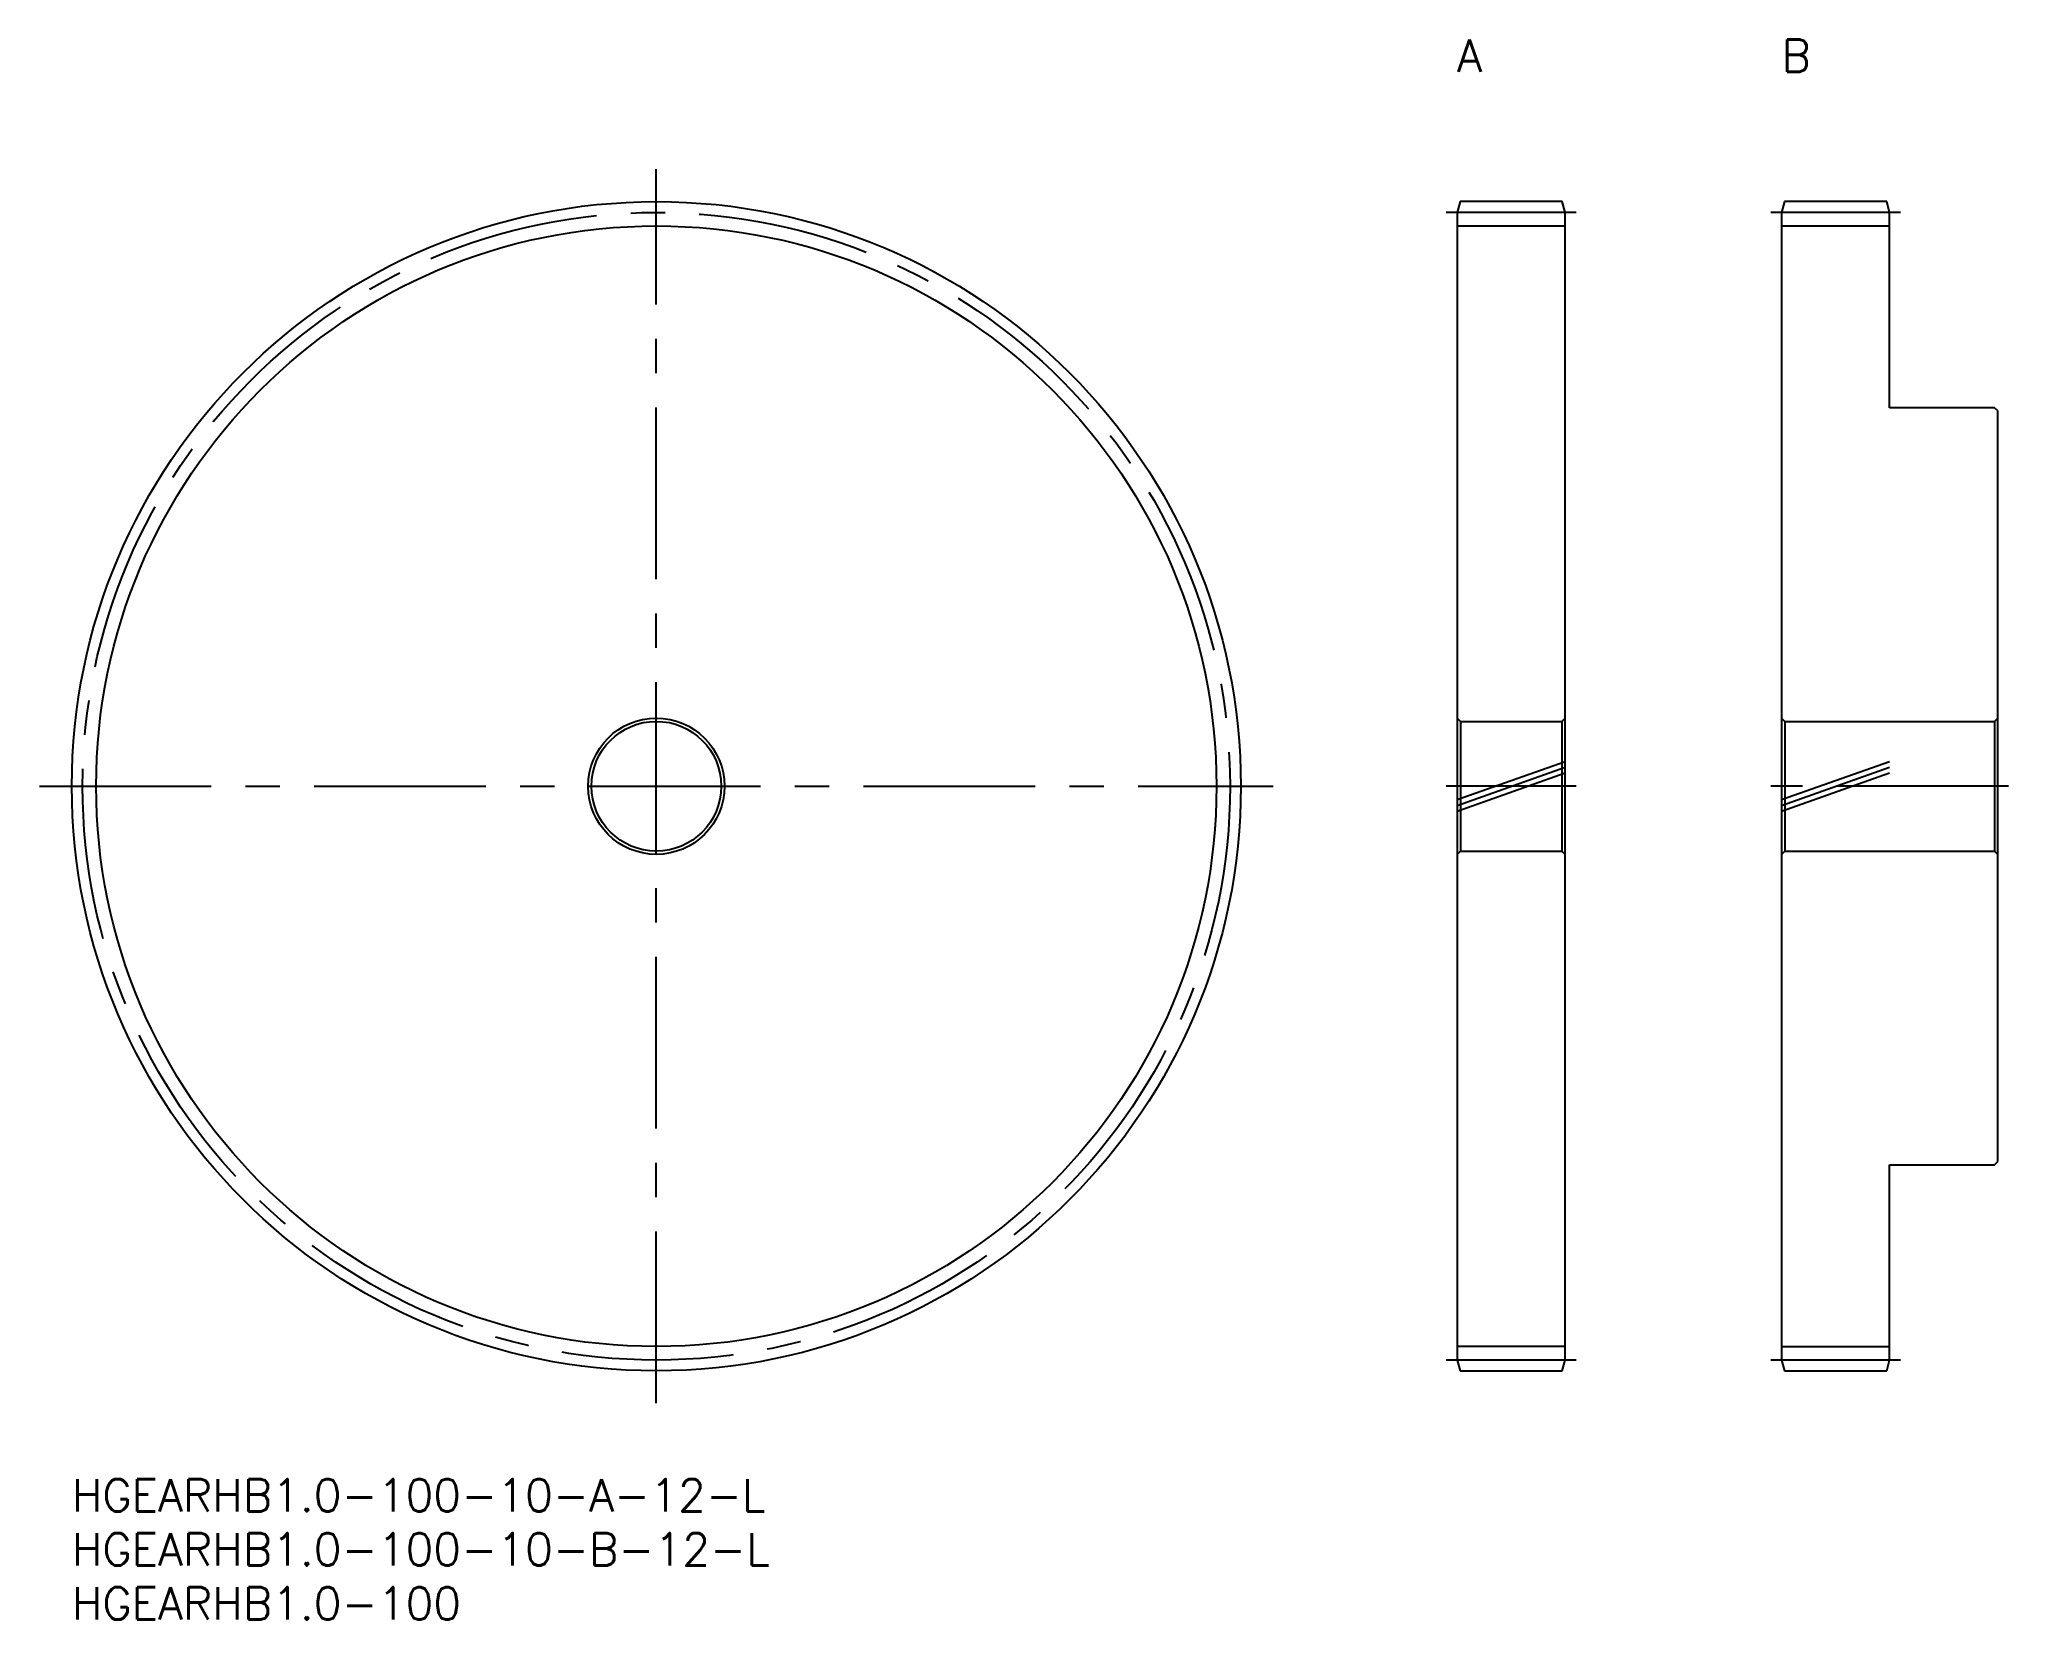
# Model space of a CAD drawing. Extents: x -3 to 179, y -13 to 133.
import ezdxf

# ---------------------------------------------------------------- set-up
doc = ezdxf.new("R2010")
doc.units = 0
doc.header["$LTSCALE"] = 0.5
doc.linetypes.add('CENTER', pattern=[50.8, 31.75, -6.35, 6.35, -6.35])
doc.linetypes.add('PHANTOM', pattern=[63.5, 31.75, -6.35, 6.35, -6.35, 6.35, -6.35])
for name, color, linetype in [('MSM_CENTER', 1, 'CENTER'), ('MSM_CONTINUOUS', 7, 'CONTINUOUS'), ('MSM_IMAGINARY', 6, 'PHANTOM'), ('MSM_NARROW', 5, 'CONTINUOUS'), ('MSM_PART_NUMBER', 7, 'CONTINUOUS')]:
    doc.layers.add(name, color=color, linetype=linetype)
doc.styles.get("Standard").update_dxf_attribs({"font": 'txt.shx', "height": 1, "bigfont": 'bigfont.shx'})

# ---------------------------------------------------------------- blocks, each defined once
blk = doc.blocks.new('*U21')
at = {"layer": 'MSM_PART_NUMBER'}
blk.add_text('A', height=3, dxfattribs=at).set_placement((128.1, 130.1))
blk = doc.blocks.new('*U22')
at = {"layer": 'MSM_PART_NUMBER'}
blk.add_text('B', height=3, dxfattribs=at).set_placement((158.1, 130.1))
blk = doc.blocks.new('*U23')
at = {"layer": 'MSM_PART_NUMBER'}
blk.add_text('HGEARHB1.0-100-10-A-12-L', height=3, dxfattribs=at).set_placement((0, -3))
blk = doc.blocks.new('*U24')
at = {"layer": 'MSM_PART_NUMBER'}
blk.add_text('HGEARHB1.0-100-10-B-12-L', height=3, dxfattribs=at).set_placement((0, -8))
blk = doc.blocks.new('*U25')
at = {"layer": 'MSM_PART_NUMBER'}
blk.add_text('HGEARHB1.0-100', height=3, dxfattribs=at).set_placement((0, -13))

msp = doc.modelspace()

# ---------------------------------------------------------------- linework, layer by layer
at = {"layer": 'MSM_CENTER'}
for p, q in [((54.05, 7), (54.05, 121.1)), ((139.1, 117.1), (127.1, 117.1)), ((169.1, 117.1), (157.1, 117.1)), ((-3, 64.05), (111.1, 64.05)), ((139.1, 64.05), (127.1, 64.05)), ((179.1, 64.05), (157.1, 64.05)), ((139.1, 11), (127.1, 11)), ((169.1, 11), (157.1, 11))]:
    msp.add_line(p, q, dxfattribs=at)
msp.add_circle((54.05, 64.05), 53.05, dxfattribs=at)
at = {"layer": 'MSM_CONTINUOUS'}
for p, q in [((128.37, 118.1), (128.1, 117.1)), ((128.1, 117.1), (128.1, 11)), ((137.83, 118.1), (128.37, 118.1)), ((138.1, 117.1), (137.83, 118.1)), ((138.1, 11), (138.1, 117.1)), ((158.37, 118.1), (158.1, 117.1)), ((158.1, 117.1), (158.1, 11)), ((167.83, 118.1), (158.37, 118.1)), ((168.1, 117.1), (167.83, 118.1)), ((168.1, 99.05), (168.1, 117.1)), ((128.1, 115.85), (138.1, 115.85)), ((158.1, 115.85), (168.1, 115.85)), ((177.8, 99.05), (168.1, 99.05)), ((178.1, 98.75), (177.8, 99.05)), ((178.1, 29.35), (178.1, 98.75)), ((128.4, 70.05), (128.1, 70.35)), ((128.4, 70.05), (128.4, 58.05)), ((128.4, 70.05), (137.8, 70.05)), ((138.1, 70.35), (137.8, 70.05)), ((137.8, 70.05), (137.8, 58.05)), ((158.4, 70.05), (158.1, 70.35)), ((158.4, 70.05), (158.4, 58.05)), ((158.4, 70.05), (177.8, 70.05)), ((178.1, 70.35), (177.8, 70.05)), ((177.8, 70.05), (177.8, 58.05)), ((128.4, 58.05), (128.1, 57.75)), ((128.4, 58.05), (137.8, 58.05)), ((138.1, 57.75), (137.8, 58.05)), ((158.4, 58.05), (158.1, 57.75)), ((158.4, 58.05), (177.8, 58.05)), ((178.1, 57.75), (177.8, 58.05)), ((177.8, 29.05), (178.1, 29.35)), ((168.1, 11), (168.1, 29.05)), ((168.1, 29.05), (177.8, 29.05)), ((138.1, 12.25), (128.1, 12.25)), ((128.1, 11), (128.37, 10)), ((137.83, 10), (138.1, 11)), ((158.1, 12.25), (168.1, 12.25)), ((158.1, 11), (158.37, 10)), ((167.83, 10), (168.1, 11)), ((128.37, 10), (137.83, 10)), ((158.37, 10), (167.83, 10))]:
    msp.add_line(p, q, dxfattribs=at)
for radius in [54.05, 6.3, 6]:
    msp.add_circle((54.05, 64.05), radius, dxfattribs=at)
at = {"layer": 'MSM_IMAGINARY'}
for p, q in [((128.1, 62.81), (138.1, 66.35)), ((128.1, 62.28), (138.1, 65.82)), ((158.1, 62.81), (168.1, 66.35)), ((158.1, 62.28), (168.1, 65.82)), ((128.1, 61.75), (138.1, 65.29)), ((158.1, 61.75), (168.1, 65.29))]:
    msp.add_line(p, q, dxfattribs=at)
at = {"layer": 'MSM_NARROW'}
msp.add_circle((54.05, 64.05), 51.8, dxfattribs=at)

# ---------------------------------------------------------------- block references
at = {"layer": 'MSM_CONTINUOUS'}
for name in ['*U21', '*U22', '*U23', '*U24', '*U25']:
    msp.add_blockref(name, (0, 0), dxfattribs=at)

doc.saveas('drawing.dxf')
